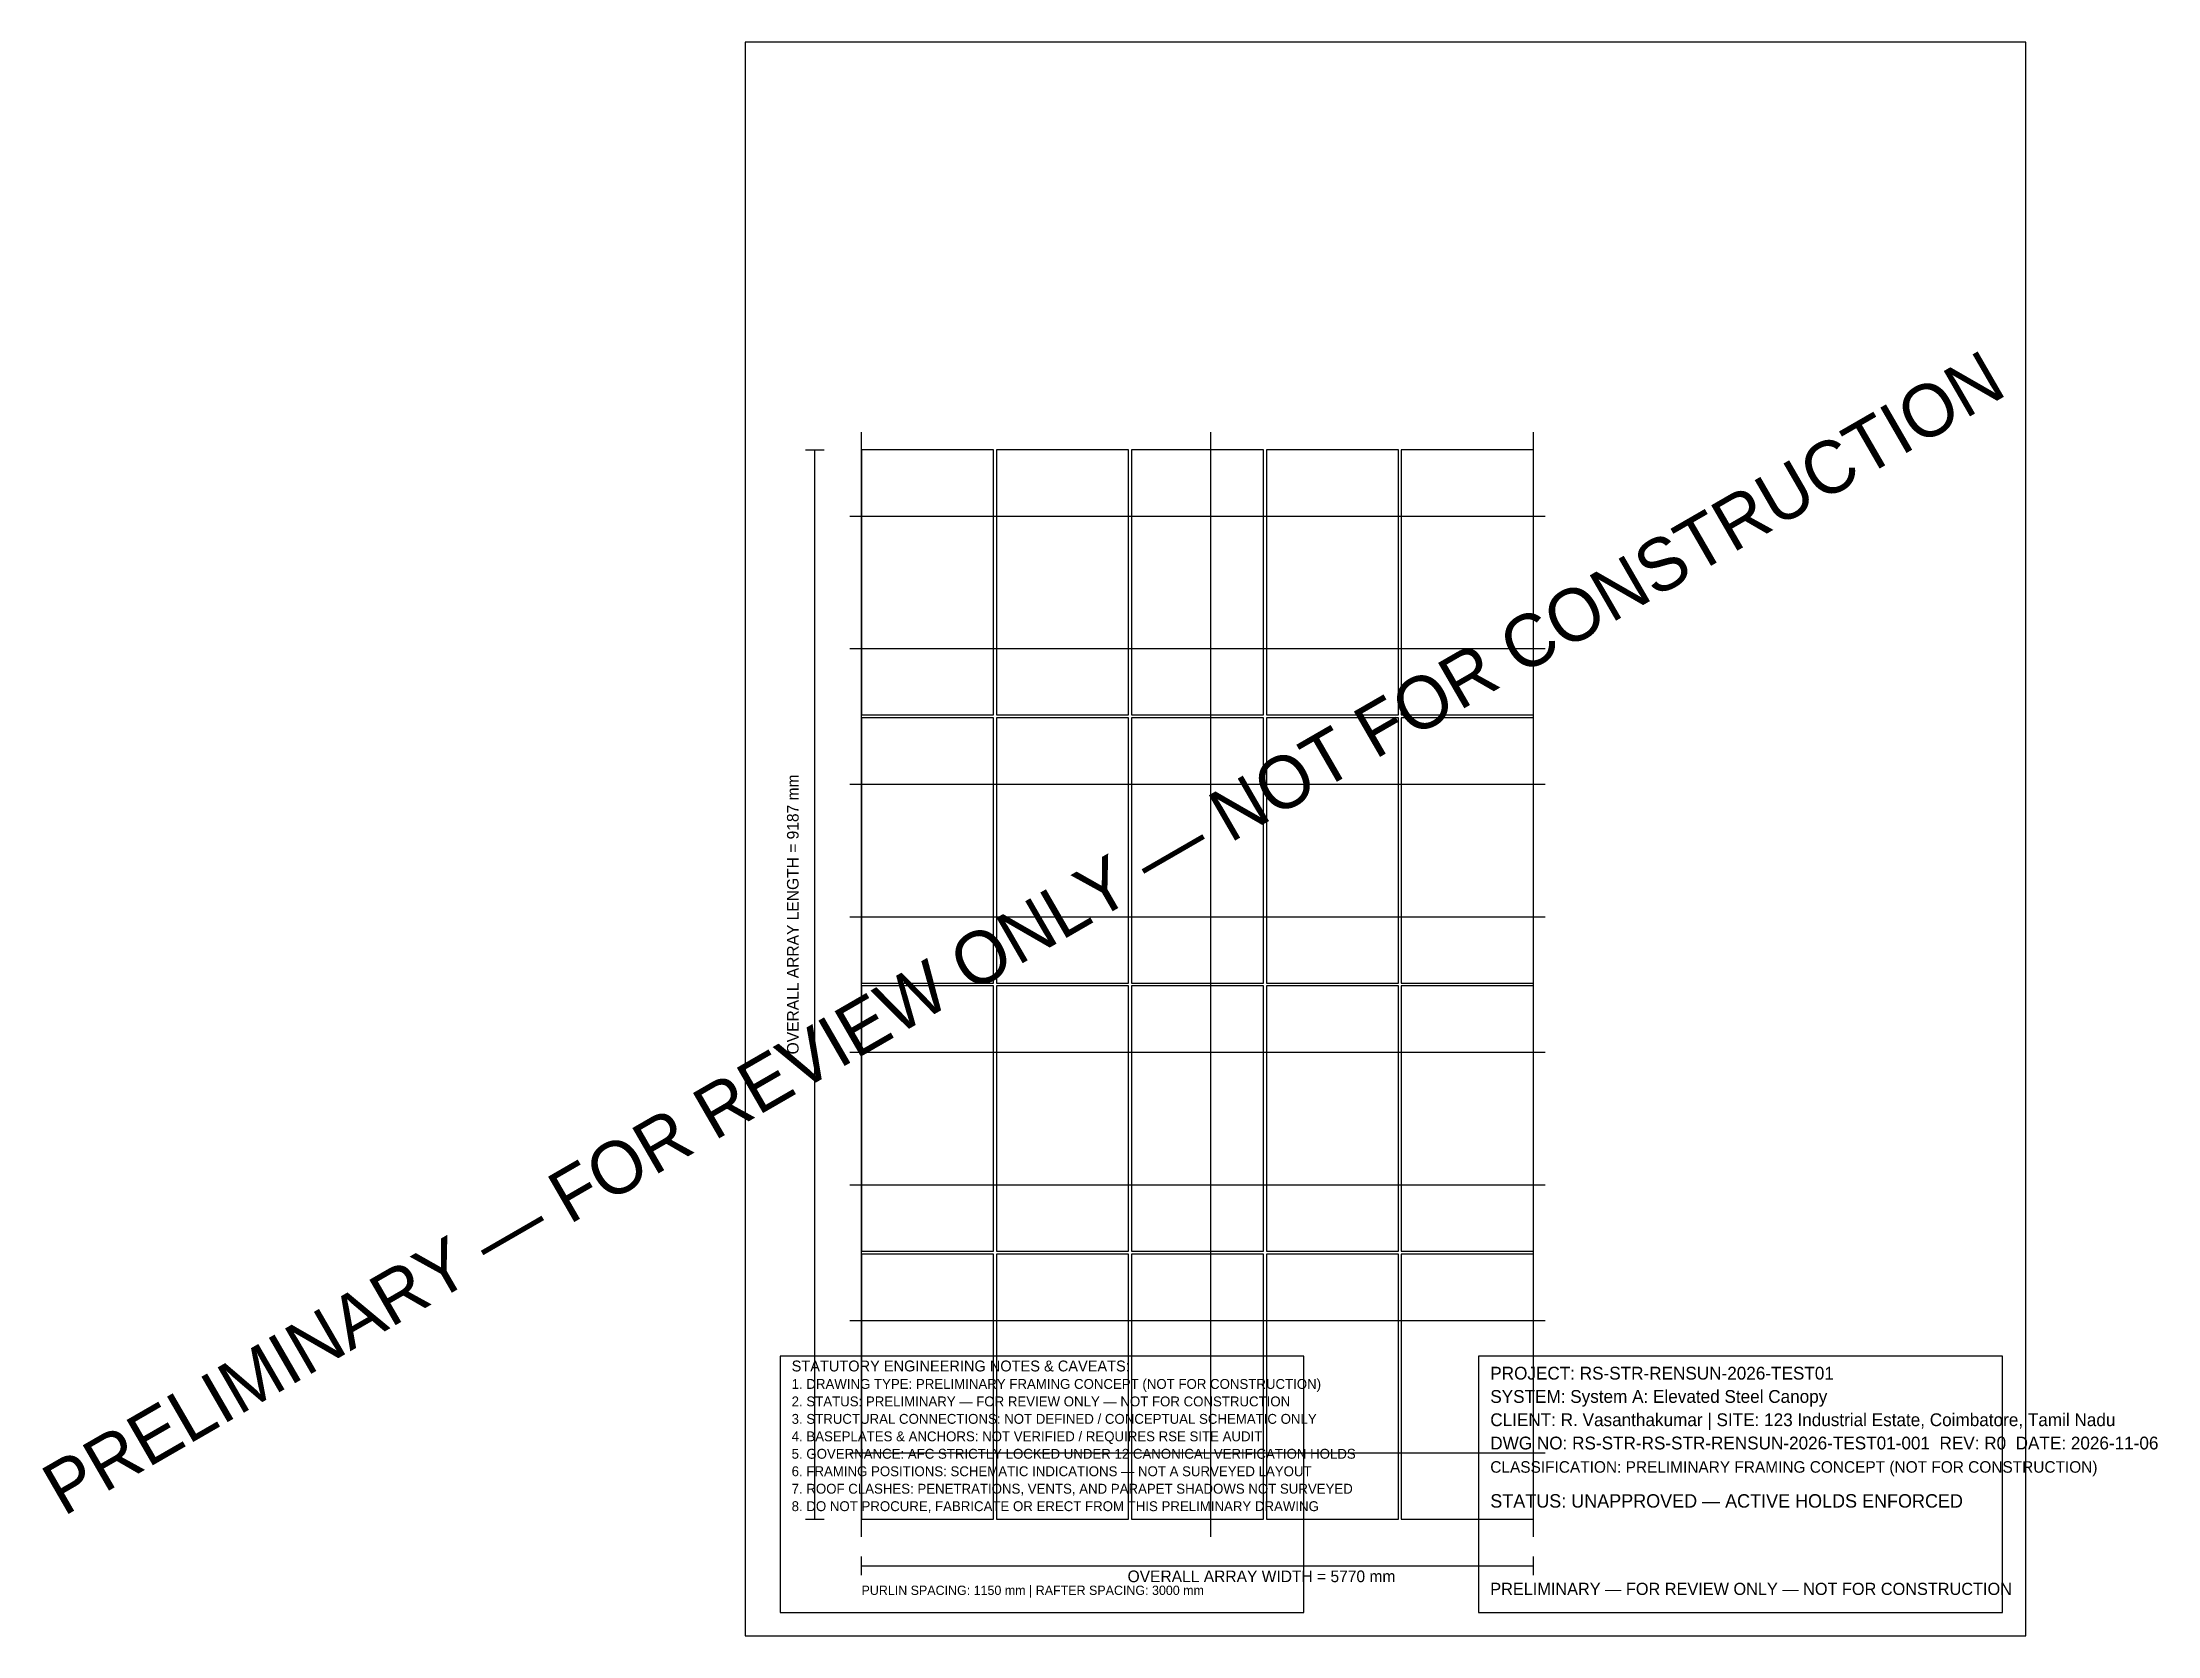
# Model space of a CAD drawing. Header units: metres. Extents: x -6035 to 12132, y 0 to 13687.
import ezdxf
from ezdxf.enums import TextEntityAlignment as Align

# ---------------------------------------------------------------- set-up
doc = ezdxf.new("R2010")
doc.units = ezdxf.units.M
for name, color, linetype in [('DIMENSIONS', 7, 'Continuous'), ('FRAMING_PURLINS', 3, 'Continuous'), ('FRAMING_RAFTERS', 2, 'Continuous'), ('MODULES', 4, 'Continuous'), ('NOTES_BLOCK', 7, 'Continuous'), ('TITLE_BLOCK', 7, 'Continuous'), ('WATERMARK', 6, 'Continuous')]:
    doc.layers.add(name, color=color, linetype=linetype)

msp = doc.modelspace()

# ---------------------------------------------------------------- linework, layer by layer
at = {"layer": 'DIMENSIONS'}
for p, q in [((520, 10187), (680, 10187)), ((600, 1000), (600, 10187)), ((520, 1000), (680, 1000)), ((1000, 520), (1000, 680)), ((1000, 600), (6770, 600)), ((6770, 520), (6770, 680))]:
    msp.add_line(p, q, dxfattribs=at)
at = {"layer": 'FRAMING_PURLINS'}
for p, q in [((900, 9617.5), (6870, 9617.5)), ((900, 8478.5), (6870, 8478.5)), ((900, 7314.5), (6870, 7314.5)), ((900, 6175.5), (6870, 6175.5)), ((900, 5011.5), (6870, 5011.5)), ((900, 3872.5), (6870, 3872.5)), ((900, 2708.5), (6870, 2708.5)), ((900, 1569.5), (6870, 1569.5))]:
    msp.add_line(p, q, dxfattribs=at)
at = {"layer": 'FRAMING_RAFTERS'}
for p, q in [((1000, 850), (1000, 10337)), ((4000, 850), (4000, 10337)), ((6770, 850), (6770, 10337))]:
    msp.add_line(p, q, dxfattribs=at)
at = {"layer": 'MODULES'}
for points in [[(1000, 7909), (2134, 7909), (2134, 10187), (1000, 10187), (1000, 7909)], [(2159, 7909), (3293, 7909), (3293, 10187), (2159, 10187), (2159, 7909)], [(3318, 7909), (4452, 7909), (4452, 10187), (3318, 10187), (3318, 7909)], [(4477, 7909), (5611, 7909), (5611, 10187), (4477, 10187), (4477, 7909)], [(5636, 7909), (6770, 7909), (6770, 10187), (5636, 10187), (5636, 7909)], [(1000, 5606), (2134, 5606), (2134, 7884), (1000, 7884), (1000, 5606)], [(2159, 5606), (3293, 5606), (3293, 7884), (2159, 7884), (2159, 5606)], [(3318, 5606), (4452, 5606), (4452, 7884), (3318, 7884), (3318, 5606)], [(4477, 5606), (5611, 5606), (5611, 7884), (4477, 7884), (4477, 5606)], [(5636, 5606), (6770, 5606), (6770, 7884), (5636, 7884), (5636, 5606)], [(1000, 3303), (2134, 3303), (2134, 5581), (1000, 5581), (1000, 3303)], [(2159, 3303), (3293, 3303), (3293, 5581), (2159, 5581), (2159, 3303)], [(3318, 3303), (4452, 3303), (4452, 5581), (3318, 5581), (3318, 3303)], [(4477, 3303), (5611, 3303), (5611, 5581), (4477, 5581), (4477, 3303)], [(5636, 3303), (6770, 3303), (6770, 5581), (5636, 5581), (5636, 3303)], [(1000, 1000), (2134, 1000), (2134, 3278), (1000, 3278), (1000, 1000)], [(2159, 1000), (3293, 1000), (3293, 3278), (2159, 3278), (2159, 1000)], [(3318, 1000), (4452, 1000), (4452, 3278), (3318, 3278), (3318, 1000)], [(4477, 1000), (5611, 1000), (5611, 3278), (4477, 3278), (4477, 1000)], [(5636, 1000), (6770, 1000), (6770, 3278), (5636, 3278), (5636, 1000)]]:
    msp.add_lwpolyline(points, dxfattribs=at)
at = {"layer": 'NOTES_BLOCK'}
msp.add_lwpolyline([(300, 200), (4800, 200), (4800, 2400), (300, 2400), (300, 200)], dxfattribs=at)
at = {"layer": 'TITLE_BLOCK'}
for points in [[(0, 0), (11000, 0), (11000, 13687), (0, 13687), (0, 0)], [(6300, 200), (10800, 200), (10800, 2400), (6300, 2400), (6300, 200)]]:
    msp.add_lwpolyline(points, dxfattribs=at)

# ---------------------------------------------------------------- texts
at = {"layer": 'DIMENSIONS'}
msp.add_text('OVERALL ARRAY LENGTH = 9187 mm', height=100, rotation=90, dxfattribs=at).set_placement((460, 4993.5))
for s, height, p in [('OVERALL ARRAY WIDTH = 5770 mm', 100, (3285, 460)), ('PURLIN SPACING: 1150 mm | RAFTER SPACING: 3000 mm', 80, (1000, 350))]:
    msp.add_text(s, height=height, dxfattribs=at).set_placement(p)
at = {"layer": 'NOTES_BLOCK'}
for s, height, p in [('STATUTORY ENGINEERING NOTES & CAVEATS:', 93.5, (400, 2270)), ('1. DRAWING TYPE: PRELIMINARY FRAMING CONCEPT (NOT FOR CONSTRUCTION)', 85, (400, 2120)), ('2. STATUS: PRELIMINARY — FOR REVIEW ONLY — NOT FOR CONSTRUCTION', 85, (400, 1970)), ('3. STRUCTURAL CONNECTIONS: NOT DEFINED / CONCEPTUAL SCHEMATIC ONLY', 85, (400, 1820)), ('4. BASEPLATES & ANCHORS: NOT VERIFIED / REQUIRES RSE SITE AUDIT', 85, (400, 1670)), ('5. GOVERNANCE: AFC STRICTLY LOCKED UNDER 12 CANONICAL VERIFICATION HOLDS', 85, (400, 1520)), ('6. FRAMING POSITIONS: SCHEMATIC INDICATIONS — NOT A SURVEYED LAYOUT', 85, (400, 1370)), ('7. ROOF CLASHES: PENETRATIONS, VENTS, AND PARAPET SHADOWS NOT SURVEYED', 85, (400, 1220)), ('8. DO NOT PROCURE, FABRICATE OR ERECT FROM THIS PRELIMINARY DRAWING', 85, (400, 1070))]:
    msp.add_text(s, height=height, dxfattribs=at).set_placement(p)
at = {"layer": 'TITLE_BLOCK'}
for s, height, p in [('PROJECT: RS-STR-RENSUN-2026-TEST01', 110, (6400, 2200)), ('SYSTEM: System A: Elevated Steel Canopy', 110, (6400, 2000)), ('CLIENT: R. Vasanthakumar | SITE: 123 Industrial Estate, Coimbatore, Tamil Nadu', 110, (6400, 1800)), ('DWG NO: RS-STR-RS-STR-RENSUN-2026-TEST01-001  REV: R0  DATE: 2026-11-06', 110, (6400, 1600)), ('CLASSIFICATION: PRELIMINARY FRAMING CONCEPT (NOT FOR CONSTRUCTION)', 99, (6400, 1400)), ('STATUS: UNAPPROVED — ACTIVE HOLDS ENFORCED', 115.5, (6400, 1100))]:
    msp.add_text(s, height=height, dxfattribs=at).set_placement(p)
at = {"layer": 'WATERMARK'}
msp.add_text('PRELIMINARY — FOR REVIEW ONLY — NOT FOR CONSTRUCTION', height=450, rotation=30, dxfattribs=at).set_placement((2500, 5843.5), align=Align.CENTER)
msp.add_text('PRELIMINARY — FOR REVIEW ONLY — NOT FOR CONSTRUCTION', height=104.5, dxfattribs=at).set_placement((6400, 350))

doc.saveas('drawing.dxf')
